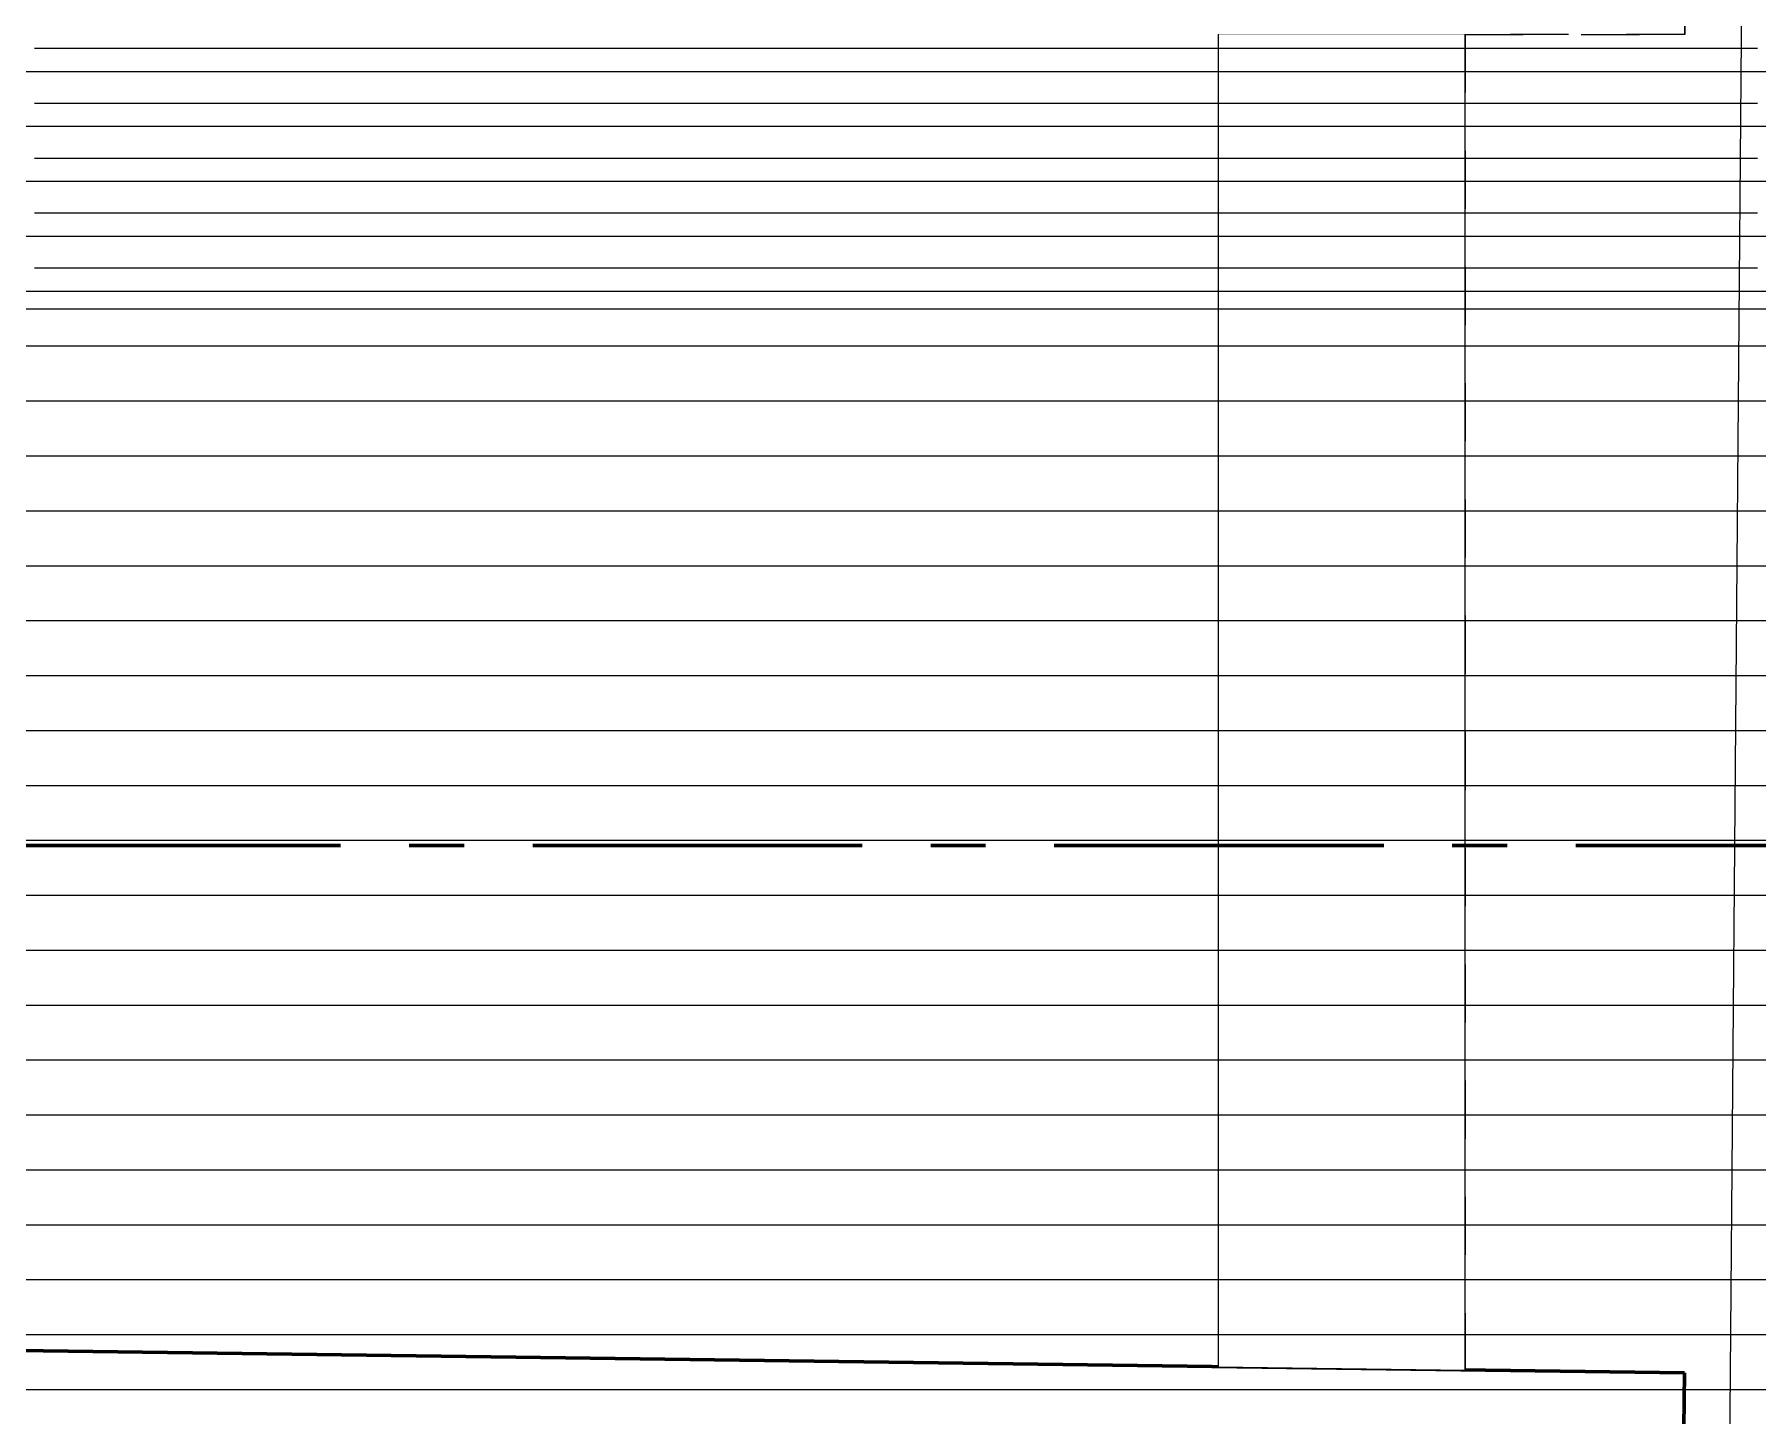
# Model space of a CAD drawing. Header units: metres. Extents: x 48 to 635, y -15 to 39.
# Drawn here: x 71.373 to 74.511, y 15.008 to 17.522 of the extents above; entities that cross this region are included whole.
import ezdxf

# ---------------------------------------------------------------- set-up
doc = ezdxf.new("R2010")
doc.units = ezdxf.units.M
doc.header["$MEASUREMENT"] = 0
for name, pattern in [('Dashed', [0.211667, 0.105833, -0.105833]), ('Linea punta', [0.85, 0.6, -0.125, 0, -0.125]), ('Wipeout_Contour', [1, 0, -1])]:
    doc.linetypes.add(name, pattern=pattern)
for name, color, linetype in [('2D Drafting - General', 7, 'Continuous'), ('Interior - Furniture', 7, 'Continuous'), ('Marker - Section', 7, 'Continuous'), ('Shell - Roof', 7, 'Continuous'), ('Structural - Bearing', 7, 'Continuous')]:
    doc.layers.add(name, color=color, linetype=linetype)

# ---------------------------------------------------------------- blocks, each defined once
blk = doc.blocks.new('*X20')
at = {"layer": 'Shell - Roof', "color": 23, "linetype": 'Continuous', "lineweight": 13, "true_color": 0xbf8080}
for p, q in [((71.1552, 17.4551), (71.4014, 17.4551)), ((71.1552, 17.4551), (71.4014, 17.4551)), ((71.4014, 17.4551), (71.6476, 17.4551)), ((71.4014, 17.4551), (71.6476, 17.4551)), ((71.6476, 17.4551), (71.8938, 17.4551)), ((71.6476, 17.4551), (71.8938, 17.4551)), ((71.8938, 17.4551), (72.14, 17.4551)), ((71.8938, 17.4551), (72.14, 17.4551)), ((72.14, 17.4551), (72.3862, 17.4551)), ((72.14, 17.4551), (72.3862, 17.4551)), ((72.3862, 17.4551), (72.6324, 17.4551)), ((72.3862, 17.4551), (72.6324, 17.4551)), ((72.6324, 17.4551), (72.8786, 17.4551)), ((72.6324, 17.4551), (72.8786, 17.4551)), ((72.8786, 17.4551), (73.1248, 17.4551)), ((72.8786, 17.4551), (73.1248, 17.4551)), ((73.1248, 17.4551), (73.371, 17.4551)), ((73.1248, 17.4551), (73.371, 17.4551)), ((73.371, 17.4551), (73.6172, 17.4551)), ((73.371, 17.4551), (73.6172, 17.4551)), ((73.6172, 17.4551), (73.8634, 17.4551)), ((73.6172, 17.4551), (73.8634, 17.4551)), ((73.8634, 17.4551), (74.1096, 17.4551)), ((73.8634, 17.4551), (74.1096, 17.4551)), ((74.1096, 17.4551), (74.3558, 17.4551)), ((74.1096, 17.4551), (74.3558, 17.4551)), ((74.3558, 17.4551), (74.602, 17.4551)), ((74.3558, 17.4551), (74.602, 17.4551)), ((71.1552, 17.3551), (71.4014, 17.3551)), ((71.1552, 17.3551), (71.4014, 17.3551)), ((71.4014, 17.3551), (71.6476, 17.3551)), ((71.4014, 17.3551), (71.6476, 17.3551)), ((71.6476, 17.3551), (71.8938, 17.3551)), ((71.6476, 17.3551), (71.8938, 17.3551)), ((71.8938, 17.3551), (72.14, 17.3551)), ((71.8938, 17.3551), (72.14, 17.3551)), ((72.14, 17.3551), (72.3862, 17.3551)), ((72.14, 17.3551), (72.3862, 17.3551)), ((72.3862, 17.3551), (72.6324, 17.3551)), ((72.3862, 17.3551), (72.6324, 17.3551)), ((72.6324, 17.3551), (72.8786, 17.3551)), ((72.6324, 17.3551), (72.8786, 17.3551)), ((72.8786, 17.3551), (73.1248, 17.3551)), ((72.8786, 17.3551), (73.1248, 17.3551)), ((73.1248, 17.3551), (73.371, 17.3551)), ((73.1248, 17.3551), (73.371, 17.3551)), ((73.371, 17.3551), (73.6172, 17.3551)), ((73.371, 17.3551), (73.6172, 17.3551)), ((73.6172, 17.3551), (73.8634, 17.3551)), ((73.6172, 17.3551), (73.8634, 17.3551)), ((73.8634, 17.3551), (74.1096, 17.3551)), ((73.8634, 17.3551), (74.1096, 17.3551)), ((74.1096, 17.3551), (74.3558, 17.3551)), ((74.1096, 17.3551), (74.3558, 17.3551)), ((74.3558, 17.3551), (74.602, 17.3551)), ((74.3558, 17.3551), (74.602, 17.3551)), ((71.1552, 17.2551), (71.4014, 17.2551)), ((71.1552, 17.2551), (71.4014, 17.2551)), ((71.4014, 17.2551), (71.6476, 17.2551)), ((71.4014, 17.2551), (71.6476, 17.2551)), ((71.6476, 17.2551), (71.8938, 17.2551)), ((71.6476, 17.2551), (71.8938, 17.2551)), ((71.8938, 17.2551), (72.14, 17.2551)), ((71.8938, 17.2551), (72.14, 17.2551)), ((72.14, 17.2551), (72.3862, 17.2551)), ((72.14, 17.2551), (72.3862, 17.2551)), ((72.3862, 17.2551), (72.6324, 17.2551)), ((72.3862, 17.2551), (72.6324, 17.2551)), ((72.6324, 17.2551), (72.8786, 17.2551)), ((72.6324, 17.2551), (72.8786, 17.2551)), ((72.8786, 17.2551), (73.1248, 17.2551)), ((72.8786, 17.2551), (73.1248, 17.2551)), ((73.1248, 17.2551), (73.371, 17.2551)), ((73.1248, 17.2551), (73.371, 17.2551)), ((73.371, 17.2551), (73.6172, 17.2551)), ((73.371, 17.2551), (73.6172, 17.2551)), ((73.6172, 17.2551), (73.8634, 17.2551)), ((73.6172, 17.2551), (73.8634, 17.2551)), ((73.8634, 17.2551), (74.1096, 17.2551)), ((73.8634, 17.2551), (74.1096, 17.2551)), ((74.1096, 17.2551), (74.3558, 17.2551)), ((74.1096, 17.2551), (74.3558, 17.2551)), ((74.3558, 17.2551), (74.602, 17.2551)), ((74.3558, 17.2551), (74.602, 17.2551)), ((71.1552, 17.1551), (71.4014, 17.1551)), ((71.1552, 17.1551), (71.4014, 17.1551)), ((71.4014, 17.1551), (71.6476, 17.1551)), ((71.4014, 17.1551), (71.6476, 17.1551)), ((71.6476, 17.1551), (71.8938, 17.1551)), ((71.6476, 17.1551), (71.8938, 17.1551)), ((71.8938, 17.1551), (72.14, 17.1551)), ((71.8938, 17.1551), (72.14, 17.1551)), ((72.14, 17.1551), (72.3862, 17.1551)), ((72.14, 17.1551), (72.3862, 17.1551)), ((72.3862, 17.1551), (72.6324, 17.1551)), ((72.3862, 17.1551), (72.6324, 17.1551)), ((72.6324, 17.1551), (72.8786, 17.1551)), ((72.6324, 17.1551), (72.8786, 17.1551)), ((72.8786, 17.1551), (73.1248, 17.1551)), ((72.8786, 17.1551), (73.1248, 17.1551)), ((73.1248, 17.1551), (73.371, 17.1551)), ((73.1248, 17.1551), (73.371, 17.1551)), ((73.371, 17.1551), (73.6172, 17.1551)), ((73.371, 17.1551), (73.6172, 17.1551)), ((73.6172, 17.1551), (73.8634, 17.1551)), ((73.6172, 17.1551), (73.8634, 17.1551)), ((73.8634, 17.1551), (74.1096, 17.1551)), ((73.8634, 17.1551), (74.1096, 17.1551)), ((74.1096, 17.1551), (74.3558, 17.1551)), ((74.1096, 17.1551), (74.3558, 17.1551)), ((74.3558, 17.1551), (74.602, 17.1551)), ((74.3558, 17.1551), (74.602, 17.1551)), ((71.1552, 17.0551), (71.4014, 17.0551)), ((71.1552, 17.0551), (71.4014, 17.0551)), ((71.4014, 17.0551), (71.6476, 17.0551)), ((71.4014, 17.0551), (71.6476, 17.0551)), ((71.6476, 17.0551), (71.8938, 17.0551)), ((71.6476, 17.0551), (71.8938, 17.0551)), ((71.8938, 17.0551), (72.14, 17.0551)), ((71.8938, 17.0551), (72.14, 17.0551)), ((72.14, 17.0551), (72.3862, 17.0551)), ((72.14, 17.0551), (72.3862, 17.0551)), ((72.3862, 17.0551), (72.6324, 17.0551)), ((72.3862, 17.0551), (72.6324, 17.0551)), ((72.6324, 17.0551), (72.8786, 17.0551)), ((72.6324, 17.0551), (72.8786, 17.0551)), ((72.8786, 17.0551), (73.1248, 17.0551)), ((72.8786, 17.0551), (73.1248, 17.0551)), ((73.1248, 17.0551), (73.371, 17.0551)), ((73.1248, 17.0551), (73.371, 17.0551)), ((73.371, 17.0551), (73.6172, 17.0551)), ((73.371, 17.0551), (73.6172, 17.0551)), ((73.6172, 17.0551), (73.8634, 17.0551)), ((73.6172, 17.0551), (73.8634, 17.0551)), ((73.8634, 17.0551), (74.1096, 17.0551)), ((73.8634, 17.0551), (74.1096, 17.0551)), ((74.1096, 17.0551), (74.3558, 17.0551)), ((74.1096, 17.0551), (74.3558, 17.0551)), ((74.3558, 17.0551), (74.602, 17.0551)), ((74.3558, 17.0551), (74.602, 17.0551)), ((71.1552, 16.9551), (71.4014, 16.9551)), ((71.1552, 16.9551), (71.4014, 16.9551)), ((71.4014, 16.9551), (71.6476, 16.9551)), ((71.4014, 16.9551), (71.6476, 16.9551)), ((71.6476, 16.9551), (71.8938, 16.9551)), ((71.6476, 16.9551), (71.8938, 16.9551)), ((71.8938, 16.9551), (72.14, 16.9551)), ((71.8938, 16.9551), (72.14, 16.9551)), ((72.14, 16.9551), (72.3862, 16.9551)), ((72.14, 16.9551), (72.3862, 16.9551)), ((72.3862, 16.9551), (72.6324, 16.9551)), ((72.3862, 16.9551), (72.6324, 16.9551)), ((72.6324, 16.9551), (72.8786, 16.9551)), ((72.6324, 16.9551), (72.8786, 16.9551)), ((72.8786, 16.9551), (73.1248, 16.9551)), ((72.8786, 16.9551), (73.1248, 16.9551)), ((73.1248, 16.9551), (73.371, 16.9551)), ((73.1248, 16.9551), (73.371, 16.9551)), ((73.371, 16.9551), (73.6172, 16.9551)), ((73.371, 16.9551), (73.6172, 16.9551)), ((73.6172, 16.9551), (73.8634, 16.9551)), ((73.6172, 16.9551), (73.8634, 16.9551)), ((73.8634, 16.9551), (74.1096, 16.9551)), ((73.8634, 16.9551), (74.1096, 16.9551)), ((74.1096, 16.9551), (74.3558, 16.9551)), ((74.1096, 16.9551), (74.3558, 16.9551)), ((74.3558, 16.9551), (74.602, 16.9551)), ((74.3558, 16.9551), (74.602, 16.9551)), ((71.1552, 16.8551), (71.4014, 16.8551)), ((71.1552, 16.8551), (71.4014, 16.8551)), ((71.4014, 16.8551), (71.6476, 16.8551)), ((71.4014, 16.8551), (71.6476, 16.8551)), ((71.6476, 16.8551), (71.8938, 16.8551)), ((71.6476, 16.8551), (71.8938, 16.8551)), ((71.8938, 16.8551), (72.14, 16.8551)), ((71.8938, 16.8551), (72.14, 16.8551)), ((72.14, 16.8551), (72.3862, 16.8551)), ((72.14, 16.8551), (72.3862, 16.8551)), ((72.3862, 16.8551), (72.6324, 16.8551)), ((72.3862, 16.8551), (72.6324, 16.8551)), ((72.6324, 16.8551), (72.8786, 16.8551)), ((72.6324, 16.8551), (72.8786, 16.8551)), ((72.8786, 16.8551), (73.1248, 16.8551)), ((72.8786, 16.8551), (73.1248, 16.8551)), ((73.1248, 16.8551), (73.371, 16.8551)), ((73.1248, 16.8551), (73.371, 16.8551)), ((73.371, 16.8551), (73.6172, 16.8551)), ((73.371, 16.8551), (73.6172, 16.8551)), ((73.6172, 16.8551), (73.8634, 16.8551)), ((73.6172, 16.8551), (73.8634, 16.8551)), ((73.8634, 16.8551), (74.1096, 16.8551)), ((73.8634, 16.8551), (74.1096, 16.8551)), ((74.1096, 16.8551), (74.3558, 16.8551)), ((74.1096, 16.8551), (74.3558, 16.8551)), ((74.3558, 16.8551), (74.602, 16.8551)), ((74.3558, 16.8551), (74.602, 16.8551)), ((71.1552, 16.7551), (71.4014, 16.7551)), ((71.1552, 16.7551), (71.4014, 16.7551)), ((71.4014, 16.7551), (71.6476, 16.7551)), ((71.4014, 16.7551), (71.6476, 16.7551)), ((71.6476, 16.7551), (71.8938, 16.7551)), ((71.6476, 16.7551), (71.8938, 16.7551)), ((71.8938, 16.7551), (72.14, 16.7551)), ((71.8938, 16.7551), (72.14, 16.7551)), ((72.14, 16.7551), (72.3862, 16.7551)), ((72.14, 16.7551), (72.3862, 16.7551)), ((72.3862, 16.7551), (72.6324, 16.7551)), ((72.3862, 16.7551), (72.6324, 16.7551)), ((72.6324, 16.7551), (72.8786, 16.7551)), ((72.6324, 16.7551), (72.8786, 16.7551)), ((72.8786, 16.7551), (73.1248, 16.7551)), ((72.8786, 16.7551), (73.1248, 16.7551)), ((73.1248, 16.7551), (73.371, 16.7551)), ((73.1248, 16.7551), (73.371, 16.7551)), ((73.371, 16.7551), (73.6172, 16.7551)), ((73.371, 16.7551), (73.6172, 16.7551)), ((73.6172, 16.7551), (73.8634, 16.7551)), ((73.6172, 16.7551), (73.8634, 16.7551)), ((73.8634, 16.7551), (74.1096, 16.7551)), ((73.8634, 16.7551), (74.1096, 16.7551)), ((74.1096, 16.7551), (74.3558, 16.7551)), ((74.1096, 16.7551), (74.3558, 16.7551)), ((74.3558, 16.7551), (74.602, 16.7551)), ((74.3558, 16.7551), (74.602, 16.7551)), ((71.1552, 16.6551), (71.4014, 16.6551)), ((71.1552, 16.6551), (71.4014, 16.6551)), ((71.4014, 16.6551), (71.6476, 16.6551)), ((71.4014, 16.6551), (71.6476, 16.6551)), ((71.6476, 16.6551), (71.8938, 16.6551)), ((71.6476, 16.6551), (71.8938, 16.6551)), ((71.8938, 16.6551), (72.14, 16.6551)), ((71.8938, 16.6551), (72.14, 16.6551)), ((72.14, 16.6551), (72.3862, 16.6551)), ((72.14, 16.6551), (72.3862, 16.6551)), ((72.3862, 16.6551), (72.6324, 16.6551)), ((72.3862, 16.6551), (72.6324, 16.6551)), ((72.6324, 16.6551), (72.8786, 16.6551)), ((72.6324, 16.6551), (72.8786, 16.6551)), ((72.8786, 16.6551), (73.1248, 16.6551)), ((72.8786, 16.6551), (73.1248, 16.6551)), ((73.1248, 16.6551), (73.371, 16.6551)), ((73.1248, 16.6551), (73.371, 16.6551)), ((73.371, 16.6551), (73.6172, 16.6551)), ((73.371, 16.6551), (73.6172, 16.6551)), ((73.6172, 16.6551), (73.8634, 16.6551)), ((73.6172, 16.6551), (73.8634, 16.6551)), ((73.8634, 16.6551), (74.1096, 16.6551)), ((73.8634, 16.6551), (74.1096, 16.6551)), ((74.1096, 16.6551), (74.3558, 16.6551)), ((74.1096, 16.6551), (74.3558, 16.6551)), ((74.3558, 16.6551), (74.602, 16.6551)), ((74.3558, 16.6551), (74.602, 16.6551)), ((71.1552, 16.5551), (71.4014, 16.5551)), ((71.1552, 16.5551), (71.4014, 16.5551)), ((71.4014, 16.5551), (71.6476, 16.5551)), ((71.4014, 16.5551), (71.6476, 16.5551)), ((71.6476, 16.5551), (71.8938, 16.5551)), ((71.6476, 16.5551), (71.8938, 16.5551)), ((71.8938, 16.5551), (72.14, 16.5551)), ((71.8938, 16.5551), (72.14, 16.5551)), ((72.14, 16.5551), (72.3862, 16.5551)), ((72.14, 16.5551), (72.3862, 16.5551)), ((72.3862, 16.5551), (72.6324, 16.5551)), ((72.3862, 16.5551), (72.6324, 16.5551)), ((72.6324, 16.5551), (72.8786, 16.5551)), ((72.6324, 16.5551), (72.8786, 16.5551)), ((72.8786, 16.5551), (73.1248, 16.5551)), ((72.8786, 16.5551), (73.1248, 16.5551)), ((73.1248, 16.5551), (73.371, 16.5551)), ((73.1248, 16.5551), (73.371, 16.5551)), ((73.371, 16.5551), (73.6172, 16.5551)), ((73.371, 16.5551), (73.6172, 16.5551)), ((73.6172, 16.5551), (73.8634, 16.5551)), ((73.6172, 16.5551), (73.8634, 16.5551)), ((73.8634, 16.5551), (74.1096, 16.5551)), ((73.8634, 16.5551), (74.1096, 16.5551)), ((74.1096, 16.5551), (74.3558, 16.5551)), ((74.1096, 16.5551), (74.3558, 16.5551)), ((74.3558, 16.5551), (74.602, 16.5551)), ((74.3558, 16.5551), (74.602, 16.5551)), ((71.1552, 16.4551), (71.4014, 16.4551)), ((71.1552, 16.4551), (71.4014, 16.4551)), ((71.4014, 16.4551), (71.6476, 16.4551)), ((71.4014, 16.4551), (71.6476, 16.4551)), ((71.6476, 16.4551), (71.8938, 16.4551)), ((71.6476, 16.4551), (71.8938, 16.4551)), ((71.8938, 16.4551), (72.14, 16.4551)), ((71.8938, 16.4551), (72.14, 16.4551)), ((72.14, 16.4551), (72.3862, 16.4551)), ((72.14, 16.4551), (72.3862, 16.4551)), ((72.3862, 16.4551), (72.6324, 16.4551)), ((72.3862, 16.4551), (72.6324, 16.4551)), ((72.6324, 16.4551), (72.8786, 16.4551)), ((72.6324, 16.4551), (72.8786, 16.4551)), ((72.8786, 16.4551), (73.1248, 16.4551)), ((72.8786, 16.4551), (73.1248, 16.4551)), ((73.1248, 16.4551), (73.371, 16.4551)), ((73.1248, 16.4551), (73.371, 16.4551)), ((73.371, 16.4551), (73.6172, 16.4551)), ((73.371, 16.4551), (73.6172, 16.4551)), ((73.6172, 16.4551), (73.8634, 16.4551)), ((73.6172, 16.4551), (73.8634, 16.4551)), ((73.8634, 16.4551), (74.1096, 16.4551)), ((73.8634, 16.4551), (74.1096, 16.4551)), ((74.1096, 16.4551), (74.3558, 16.4551)), ((74.1096, 16.4551), (74.3558, 16.4551)), ((74.3558, 16.4551), (74.602, 16.4551)), ((74.3558, 16.4551), (74.602, 16.4551)), ((71.1552, 16.3551), (71.4014, 16.3551)), ((71.1552, 16.3551), (71.4014, 16.3551)), ((71.4014, 16.3551), (71.6476, 16.3551)), ((71.4014, 16.3551), (71.6476, 16.3551)), ((71.6476, 16.3551), (71.8938, 16.3551)), ((71.6476, 16.3551), (71.8938, 16.3551)), ((71.8938, 16.3551), (72.14, 16.3551)), ((71.8938, 16.3551), (72.14, 16.3551)), ((72.14, 16.3551), (72.3862, 16.3551)), ((72.14, 16.3551), (72.3862, 16.3551)), ((72.3862, 16.3551), (72.6324, 16.3551)), ((72.3862, 16.3551), (72.6324, 16.3551)), ((72.6324, 16.3551), (72.8786, 16.3551)), ((72.6324, 16.3551), (72.8786, 16.3551)), ((72.8786, 16.3551), (73.1248, 16.3551)), ((72.8786, 16.3551), (73.1248, 16.3551)), ((73.1248, 16.3551), (73.371, 16.3551)), ((73.1248, 16.3551), (73.371, 16.3551)), ((73.371, 16.3551), (73.6172, 16.3551)), ((73.371, 16.3551), (73.6172, 16.3551)), ((73.6172, 16.3551), (73.8634, 16.3551)), ((73.6172, 16.3551), (73.8634, 16.3551)), ((73.8634, 16.3551), (74.1096, 16.3551)), ((73.8634, 16.3551), (74.1096, 16.3551)), ((74.1096, 16.3551), (74.3558, 16.3551)), ((74.1096, 16.3551), (74.3558, 16.3551)), ((74.3558, 16.3551), (74.602, 16.3551)), ((74.3558, 16.3551), (74.602, 16.3551)), ((71.1552, 16.2551), (71.4014, 16.2551)), ((71.1552, 16.2551), (71.4014, 16.2551)), ((71.4014, 16.2551), (71.6476, 16.2551)), ((71.4014, 16.2551), (71.6476, 16.2551)), ((71.6476, 16.2551), (71.8938, 16.2551)), ((71.6476, 16.2551), (71.8938, 16.2551)), ((71.8938, 16.2551), (72.14, 16.2551)), ((71.8938, 16.2551), (72.14, 16.2551)), ((72.14, 16.2551), (72.3862, 16.2551)), ((72.14, 16.2551), (72.3862, 16.2551)), ((72.3862, 16.2551), (72.6324, 16.2551)), ((72.3862, 16.2551), (72.6324, 16.2551)), ((72.6324, 16.2551), (72.8786, 16.2551)), ((72.6324, 16.2551), (72.8786, 16.2551)), ((72.8786, 16.2551), (73.1248, 16.2551)), ((72.8786, 16.2551), (73.1248, 16.2551)), ((73.1248, 16.2551), (73.371, 16.2551)), ((73.1248, 16.2551), (73.371, 16.2551)), ((73.371, 16.2551), (73.6172, 16.2551)), ((73.371, 16.2551), (73.6172, 16.2551)), ((73.6172, 16.2551), (73.8634, 16.2551)), ((73.6172, 16.2551), (73.8634, 16.2551)), ((73.8634, 16.2551), (74.1096, 16.2551)), ((73.8634, 16.2551), (74.1096, 16.2551)), ((74.1096, 16.2551), (74.3558, 16.2551)), ((74.1096, 16.2551), (74.3558, 16.2551)), ((74.3558, 16.2551), (74.602, 16.2551)), ((74.3558, 16.2551), (74.602, 16.2551)), ((71.1552, 16.1551), (71.4014, 16.1551)), ((71.1552, 16.1551), (71.4014, 16.1551)), ((71.4014, 16.1551), (71.6476, 16.1551)), ((71.4014, 16.1551), (71.6476, 16.1551)), ((71.6476, 16.1551), (71.8938, 16.1551)), ((71.6476, 16.1551), (71.8938, 16.1551)), ((71.8938, 16.1551), (72.14, 16.1551)), ((71.8938, 16.1551), (72.14, 16.1551)), ((72.14, 16.1551), (72.3862, 16.1551)), ((72.14, 16.1551), (72.3862, 16.1551)), ((72.3862, 16.1551), (72.6324, 16.1551)), ((72.3862, 16.1551), (72.6324, 16.1551)), ((72.6324, 16.1551), (72.8786, 16.1551)), ((72.6324, 16.1551), (72.8786, 16.1551)), ((72.8786, 16.1551), (73.1248, 16.1551)), ((72.8786, 16.1551), (73.1248, 16.1551)), ((73.1248, 16.1551), (73.371, 16.1551)), ((73.1248, 16.1551), (73.371, 16.1551)), ((73.371, 16.1551), (73.6172, 16.1551)), ((73.371, 16.1551), (73.6172, 16.1551)), ((73.6172, 16.1551), (73.8634, 16.1551)), ((73.6172, 16.1551), (73.8634, 16.1551)), ((73.8634, 16.1551), (74.1096, 16.1551)), ((73.8634, 16.1551), (74.1096, 16.1551)), ((74.1096, 16.1551), (74.3558, 16.1551)), ((74.1096, 16.1551), (74.3558, 16.1551)), ((74.3558, 16.1551), (74.602, 16.1551)), ((74.3558, 16.1551), (74.602, 16.1551)), ((71.1552, 16.0551), (71.4014, 16.0551)), ((71.1552, 16.0551), (71.4014, 16.0551)), ((71.4014, 16.0551), (71.6476, 16.0551)), ((71.4014, 16.0551), (71.6476, 16.0551)), ((71.6476, 16.0551), (71.8938, 16.0551)), ((71.6476, 16.0551), (71.8938, 16.0551)), ((71.8938, 16.0551), (72.14, 16.0551)), ((71.8938, 16.0551), (72.14, 16.0551)), ((72.14, 16.0551), (72.3862, 16.0551)), ((72.14, 16.0551), (72.3862, 16.0551)), ((72.3862, 16.0551), (72.6324, 16.0551)), ((72.3862, 16.0551), (72.6324, 16.0551)), ((72.6324, 16.0551), (72.8786, 16.0551)), ((72.6324, 16.0551), (72.8786, 16.0551)), ((72.8786, 16.0551), (73.1248, 16.0551)), ((72.8786, 16.0551), (73.1248, 16.0551)), ((73.1248, 16.0551), (73.371, 16.0551)), ((73.1248, 16.0551), (73.371, 16.0551)), ((73.371, 16.0551), (73.6172, 16.0551)), ((73.371, 16.0551), (73.6172, 16.0551)), ((73.6172, 16.0551), (73.8634, 16.0551)), ((73.6172, 16.0551), (73.8634, 16.0551)), ((73.8634, 16.0551), (74.1096, 16.0551)), ((73.8634, 16.0551), (74.1096, 16.0551)), ((74.1096, 16.0551), (74.3558, 16.0551)), ((74.1096, 16.0551), (74.3558, 16.0551)), ((74.3558, 16.0551), (74.602, 16.0551)), ((74.3558, 16.0551), (74.602, 16.0551)), ((71.1552, 15.9551), (71.4014, 15.9551)), ((71.1552, 15.9551), (71.4014, 15.9551)), ((71.4014, 15.9551), (71.6476, 15.9551)), ((71.4014, 15.9551), (71.6476, 15.9551)), ((71.6476, 15.9551), (71.8938, 15.9551)), ((71.6476, 15.9551), (71.8938, 15.9551)), ((71.8938, 15.9551), (72.14, 15.9551)), ((71.8938, 15.9551), (72.14, 15.9551)), ((72.14, 15.9551), (72.3862, 15.9551)), ((72.14, 15.9551), (72.3862, 15.9551)), ((72.3862, 15.9551), (72.6324, 15.9551)), ((72.3862, 15.9551), (72.6324, 15.9551)), ((72.6324, 15.9551), (72.8786, 15.9551)), ((72.6324, 15.9551), (72.8786, 15.9551)), ((72.8786, 15.9551), (73.1248, 15.9551)), ((72.8786, 15.9551), (73.1248, 15.9551)), ((73.1248, 15.9551), (73.371, 15.9551)), ((73.1248, 15.9551), (73.371, 15.9551)), ((73.371, 15.9551), (73.6172, 15.9551)), ((73.371, 15.9551), (73.6172, 15.9551)), ((73.6172, 15.9551), (73.8634, 15.9551)), ((73.6172, 15.9551), (73.8634, 15.9551)), ((73.8634, 15.9551), (74.1096, 15.9551)), ((73.8634, 15.9551), (74.1096, 15.9551)), ((74.1096, 15.9551), (74.3558, 15.9551)), ((74.1096, 15.9551), (74.3558, 15.9551)), ((74.3558, 15.9551), (74.602, 15.9551)), ((74.3558, 15.9551), (74.602, 15.9551)), ((71.1552, 15.8551), (71.4014, 15.8551)), ((71.1552, 15.8551), (71.4014, 15.8551)), ((71.4014, 15.8551), (71.6476, 15.8551)), ((71.4014, 15.8551), (71.6476, 15.8551)), ((71.6476, 15.8551), (71.8938, 15.8551)), ((71.6476, 15.8551), (71.8938, 15.8551)), ((71.8938, 15.8551), (72.14, 15.8551)), ((71.8938, 15.8551), (72.14, 15.8551)), ((72.14, 15.8551), (72.3862, 15.8551)), ((72.14, 15.8551), (72.3862, 15.8551)), ((72.3862, 15.8551), (72.6324, 15.8551)), ((72.3862, 15.8551), (72.6324, 15.8551)), ((72.6324, 15.8551), (72.8786, 15.8551)), ((72.6324, 15.8551), (72.8786, 15.8551)), ((72.8786, 15.8551), (73.1248, 15.8551)), ((72.8786, 15.8551), (73.1248, 15.8551)), ((73.1248, 15.8551), (73.371, 15.8551)), ((73.1248, 15.8551), (73.371, 15.8551)), ((73.371, 15.8551), (73.6172, 15.8551)), ((73.371, 15.8551), (73.6172, 15.8551)), ((73.6172, 15.8551), (73.8634, 15.8551)), ((73.6172, 15.8551), (73.8634, 15.8551)), ((73.8634, 15.8551), (74.1096, 15.8551)), ((73.8634, 15.8551), (74.1096, 15.8551)), ((74.1096, 15.8551), (74.3558, 15.8551)), ((74.1096, 15.8551), (74.3558, 15.8551)), ((74.3558, 15.8551), (74.602, 15.8551)), ((74.3558, 15.8551), (74.602, 15.8551)), ((71.1552, 15.7551), (71.4014, 15.7551)), ((71.1552, 15.7551), (71.4014, 15.7551)), ((71.4014, 15.7551), (71.6476, 15.7551)), ((71.4014, 15.7551), (71.6476, 15.7551)), ((71.6476, 15.7551), (71.8938, 15.7551)), ((71.6476, 15.7551), (71.8938, 15.7551)), ((71.8938, 15.7551), (72.14, 15.7551)), ((71.8938, 15.7551), (72.14, 15.7551)), ((72.14, 15.7551), (72.3862, 15.7551)), ((72.14, 15.7551), (72.3862, 15.7551)), ((72.3862, 15.7551), (72.6324, 15.7551)), ((72.3862, 15.7551), (72.6324, 15.7551)), ((72.6324, 15.7551), (72.8786, 15.7551)), ((72.6324, 15.7551), (72.8786, 15.7551)), ((72.8786, 15.7551), (73.1248, 15.7551)), ((72.8786, 15.7551), (73.1248, 15.7551)), ((73.1248, 15.7551), (73.371, 15.7551)), ((73.1248, 15.7551), (73.371, 15.7551)), ((73.371, 15.7551), (73.6172, 15.7551)), ((73.371, 15.7551), (73.6172, 15.7551)), ((73.6172, 15.7551), (73.8634, 15.7551)), ((73.6172, 15.7551), (73.8634, 15.7551)), ((73.8634, 15.7551), (74.1096, 15.7551)), ((73.8634, 15.7551), (74.1096, 15.7551)), ((74.1096, 15.7551), (74.3558, 15.7551)), ((74.1096, 15.7551), (74.3558, 15.7551)), ((74.3558, 15.7551), (74.602, 15.7551)), ((74.3558, 15.7551), (74.602, 15.7551)), ((71.1552, 15.6551), (71.4014, 15.6551)), ((71.1552, 15.6551), (71.4014, 15.6551)), ((71.4014, 15.6551), (71.6476, 15.6551)), ((71.4014, 15.6551), (71.6476, 15.6551)), ((71.6476, 15.6551), (71.8938, 15.6551)), ((71.6476, 15.6551), (71.8938, 15.6551)), ((71.8938, 15.6551), (72.14, 15.6551)), ((71.8938, 15.6551), (72.14, 15.6551)), ((72.14, 15.6551), (72.3862, 15.6551)), ((72.14, 15.6551), (72.3862, 15.6551)), ((72.3862, 15.6551), (72.6324, 15.6551)), ((72.3862, 15.6551), (72.6324, 15.6551)), ((72.6324, 15.6551), (72.8786, 15.6551)), ((72.6324, 15.6551), (72.8786, 15.6551)), ((72.8786, 15.6551), (73.1248, 15.6551)), ((72.8786, 15.6551), (73.1248, 15.6551)), ((73.1248, 15.6551), (73.371, 15.6551)), ((73.1248, 15.6551), (73.371, 15.6551)), ((73.371, 15.6551), (73.6172, 15.6551)), ((73.371, 15.6551), (73.6172, 15.6551)), ((73.6172, 15.6551), (73.8634, 15.6551)), ((73.6172, 15.6551), (73.8634, 15.6551)), ((73.8634, 15.6551), (74.1096, 15.6551)), ((73.8634, 15.6551), (74.1096, 15.6551)), ((74.1096, 15.6551), (74.3558, 15.6551)), ((74.1096, 15.6551), (74.3558, 15.6551)), ((74.3558, 15.6551), (74.602, 15.6551)), ((74.3558, 15.6551), (74.602, 15.6551)), ((71.1552, 15.5551), (71.4014, 15.5551)), ((71.1552, 15.5551), (71.4014, 15.5551)), ((71.4014, 15.5551), (71.6476, 15.5551)), ((71.4014, 15.5551), (71.6476, 15.5551)), ((71.6476, 15.5551), (71.8938, 15.5551)), ((71.6476, 15.5551), (71.8938, 15.5551)), ((71.8938, 15.5551), (72.14, 15.5551)), ((71.8938, 15.5551), (72.14, 15.5551)), ((72.14, 15.5551), (72.3862, 15.5551)), ((72.14, 15.5551), (72.3862, 15.5551)), ((72.3862, 15.5551), (72.6324, 15.5551)), ((72.3862, 15.5551), (72.6324, 15.5551)), ((72.6324, 15.5551), (72.8786, 15.5551)), ((72.6324, 15.5551), (72.8786, 15.5551)), ((72.8786, 15.5551), (73.1248, 15.5551)), ((72.8786, 15.5551), (73.1248, 15.5551)), ((73.1248, 15.5551), (73.371, 15.5551)), ((73.1248, 15.5551), (73.371, 15.5551)), ((73.371, 15.5551), (73.6172, 15.5551)), ((73.371, 15.5551), (73.6172, 15.5551)), ((73.6172, 15.5551), (73.8634, 15.5551)), ((73.6172, 15.5551), (73.8634, 15.5551)), ((73.8634, 15.5551), (74.1096, 15.5551)), ((73.8634, 15.5551), (74.1096, 15.5551)), ((74.1096, 15.5551), (74.3558, 15.5551)), ((74.1096, 15.5551), (74.3558, 15.5551)), ((74.3558, 15.5551), (74.602, 15.5551)), ((74.3558, 15.5551), (74.602, 15.5551)), ((71.1552, 15.4551), (71.4014, 15.4551)), ((71.1552, 15.4551), (71.4014, 15.4551)), ((71.4014, 15.4551), (71.6476, 15.4551)), ((71.4014, 15.4551), (71.6476, 15.4551)), ((71.6476, 15.4551), (71.8938, 15.4551)), ((71.6476, 15.4551), (71.8938, 15.4551)), ((71.8938, 15.4551), (72.14, 15.4551)), ((71.8938, 15.4551), (72.14, 15.4551)), ((72.14, 15.4551), (72.3862, 15.4551)), ((72.14, 15.4551), (72.3862, 15.4551)), ((72.3862, 15.4551), (72.6324, 15.4551)), ((72.3862, 15.4551), (72.6324, 15.4551)), ((72.6324, 15.4551), (72.8786, 15.4551)), ((72.6324, 15.4551), (72.8786, 15.4551)), ((72.8786, 15.4551), (73.1248, 15.4551)), ((72.8786, 15.4551), (73.1248, 15.4551)), ((73.1248, 15.4551), (73.371, 15.4551)), ((73.1248, 15.4551), (73.371, 15.4551)), ((73.371, 15.4551), (73.6172, 15.4551)), ((73.371, 15.4551), (73.6172, 15.4551)), ((73.6172, 15.4551), (73.8634, 15.4551)), ((73.6172, 15.4551), (73.8634, 15.4551)), ((73.8634, 15.4551), (74.1096, 15.4551)), ((73.8634, 15.4551), (74.1096, 15.4551)), ((74.1096, 15.4551), (74.3558, 15.4551)), ((74.1096, 15.4551), (74.3558, 15.4551)), ((74.3558, 15.4551), (74.602, 15.4551)), ((74.3558, 15.4551), (74.602, 15.4551)), ((71.1552, 15.3551), (71.4014, 15.3551)), ((71.1552, 15.3551), (71.4014, 15.3551)), ((71.4014, 15.3551), (71.6476, 15.3551)), ((71.4014, 15.3551), (71.6476, 15.3551)), ((71.6476, 15.3551), (71.8938, 15.3551)), ((71.6476, 15.3551), (71.8938, 15.3551)), ((71.8938, 15.3551), (72.14, 15.3551)), ((71.8938, 15.3551), (72.14, 15.3551)), ((72.14, 15.3551), (72.3862, 15.3551)), ((72.14, 15.3551), (72.3862, 15.3551)), ((72.3862, 15.3551), (72.6324, 15.3551)), ((72.3862, 15.3551), (72.6324, 15.3551)), ((72.6324, 15.3551), (72.8786, 15.3551)), ((72.6324, 15.3551), (72.8786, 15.3551)), ((72.8786, 15.3551), (73.1248, 15.3551)), ((72.8786, 15.3551), (73.1248, 15.3551)), ((73.1248, 15.3551), (73.371, 15.3551)), ((73.1248, 15.3551), (73.371, 15.3551)), ((73.371, 15.3551), (73.6172, 15.3551)), ((73.371, 15.3551), (73.6172, 15.3551)), ((73.6172, 15.3551), (73.8634, 15.3551)), ((73.6172, 15.3551), (73.8634, 15.3551)), ((73.8634, 15.3551), (74.1096, 15.3551)), ((73.8634, 15.3551), (74.1096, 15.3551)), ((74.1096, 15.3551), (74.3558, 15.3551)), ((74.1096, 15.3551), (74.3558, 15.3551)), ((74.3558, 15.3551), (74.602, 15.3551)), ((74.3558, 15.3551), (74.602, 15.3551)), ((71.1552, 15.2551), (71.4014, 15.2551)), ((71.1552, 15.2551), (71.4014, 15.2551)), ((71.4014, 15.2551), (71.6476, 15.2551)), ((71.4014, 15.2551), (71.6476, 15.2551)), ((71.6476, 15.2551), (71.8938, 15.2551)), ((71.6476, 15.2551), (71.8938, 15.2551)), ((71.8938, 15.2551), (72.14, 15.2551)), ((71.8938, 15.2551), (72.14, 15.2551)), ((72.14, 15.2551), (72.3862, 15.2551)), ((72.14, 15.2551), (72.3862, 15.2551)), ((72.3862, 15.2551), (72.6324, 15.2551)), ((72.3862, 15.2551), (72.6324, 15.2551)), ((72.6324, 15.2551), (72.8786, 15.2551)), ((72.6324, 15.2551), (72.8786, 15.2551)), ((72.8786, 15.2551), (73.1248, 15.2551)), ((72.8786, 15.2551), (73.1248, 15.2551)), ((73.1248, 15.2551), (73.371, 15.2551)), ((73.1248, 15.2551), (73.371, 15.2551)), ((73.371, 15.2551), (73.6172, 15.2551)), ((73.371, 15.2551), (73.6172, 15.2551)), ((73.6172, 15.2551), (73.8634, 15.2551)), ((73.6172, 15.2551), (73.8634, 15.2551)), ((73.8634, 15.2551), (74.1096, 15.2551)), ((73.8634, 15.2551), (74.1096, 15.2551)), ((74.1096, 15.2551), (74.3558, 15.2551)), ((74.1096, 15.2551), (74.3558, 15.2551)), ((74.3558, 15.2551), (74.602, 15.2551)), ((74.3558, 15.2551), (74.602, 15.2551)), ((71.1552, 15.1551), (71.4014, 15.1551)), ((71.1552, 15.1551), (71.4014, 15.1551)), ((71.4014, 15.1551), (71.6476, 15.1551)), ((71.4014, 15.1551), (71.6476, 15.1551)), ((71.6476, 15.1551), (71.8938, 15.1551)), ((71.6476, 15.1551), (71.8938, 15.1551)), ((71.8938, 15.1551), (72.14, 15.1551)), ((71.8938, 15.1551), (72.14, 15.1551)), ((72.14, 15.1551), (72.3862, 15.1551)), ((72.14, 15.1551), (72.3862, 15.1551)), ((72.3862, 15.1551), (72.6324, 15.1551)), ((72.3862, 15.1551), (72.6324, 15.1551)), ((72.6324, 15.1551), (72.8786, 15.1551)), ((72.6324, 15.1551), (72.8786, 15.1551)), ((72.8786, 15.1551), (73.1248, 15.1551)), ((72.8786, 15.1551), (73.1248, 15.1551)), ((73.1248, 15.1551), (73.371, 15.1551)), ((73.1248, 15.1551), (73.371, 15.1551)), ((73.371, 15.1551), (73.6172, 15.1551)), ((73.371, 15.1551), (73.6172, 15.1551)), ((73.6172, 15.1551), (73.8634, 15.1551)), ((73.6172, 15.1551), (73.8634, 15.1551)), ((73.8634, 15.1551), (74.1096, 15.1551)), ((73.8634, 15.1551), (74.1096, 15.1551)), ((74.1096, 15.1551), (74.3558, 15.1551)), ((74.1096, 15.1551), (74.3558, 15.1551)), ((74.3558, 15.1551), (74.602, 15.1551)), ((74.3558, 15.1551), (74.602, 15.1551)), ((71.1552, 15.0551), (71.4014, 15.0551)), ((71.1552, 15.0551), (71.4014, 15.0551)), ((71.4014, 15.0551), (71.6476, 15.0551)), ((71.4014, 15.0551), (71.6476, 15.0551)), ((71.6476, 15.0551), (71.8938, 15.0551)), ((71.6476, 15.0551), (71.8938, 15.0551)), ((71.8938, 15.0551), (72.14, 15.0551)), ((71.8938, 15.0551), (72.14, 15.0551)), ((72.14, 15.0551), (72.3862, 15.0551)), ((72.14, 15.0551), (72.3862, 15.0551)), ((72.3862, 15.0551), (72.6324, 15.0551)), ((72.3862, 15.0551), (72.6324, 15.0551)), ((72.6324, 15.0551), (72.8786, 15.0551)), ((72.6324, 15.0551), (72.8786, 15.0551)), ((72.8786, 15.0551), (73.1248, 15.0551)), ((72.8786, 15.0551), (73.1248, 15.0551)), ((73.1248, 15.0551), (73.371, 15.0551)), ((73.1248, 15.0551), (73.371, 15.0551)), ((73.371, 15.0551), (73.6172, 15.0551)), ((73.371, 15.0551), (73.6172, 15.0551)), ((73.6172, 15.0551), (73.8634, 15.0551)), ((73.6172, 15.0551), (73.8634, 15.0551)), ((73.8634, 15.0551), (74.1096, 15.0551)), ((73.8634, 15.0551), (74.1096, 15.0551)), ((74.1096, 15.0551), (74.3558, 15.0551)), ((74.1096, 15.0551), (74.3558, 15.0551)), ((74.3558, 15.0551), (74.602, 15.0551)), ((74.3558, 15.0551), (74.602, 15.0551))]:
    blk.add_line(p, q, dxfattribs=at)
blk = doc.blocks.new('*X22')
at = {"layer": 'Shell - Roof', "color": 23, "linetype": 'Continuous', "lineweight": 13, "true_color": 0xbf8080}
for p, q in [((71.3727, 17.4974), (71.6141, 17.4974)), ((71.3727, 17.4974), (71.6141, 17.4974)), ((71.6141, 17.4974), (71.8555, 17.4974)), ((71.6141, 17.4974), (71.8555, 17.4974)), ((71.8555, 17.4974), (72.0969, 17.4974)), ((71.8555, 17.4974), (72.0969, 17.4974)), ((72.0969, 17.4974), (72.3384, 17.4974)), ((72.0969, 17.4974), (72.3384, 17.4974)), ((72.3384, 17.4974), (72.5798, 17.4974)), ((72.3384, 17.4974), (72.5798, 17.4974)), ((72.5798, 17.4974), (72.8212, 17.4974)), ((72.5798, 17.4974), (72.8212, 17.4974)), ((72.8212, 17.4974), (73.0626, 17.4974)), ((72.8212, 17.4974), (73.0626, 17.4974)), ((73.0626, 17.4974), (73.304, 17.4974)), ((73.0626, 17.4974), (73.304, 17.4974)), ((73.304, 17.4974), (73.5455, 17.4974)), ((73.304, 17.4974), (73.5455, 17.4974)), ((73.5455, 17.4974), (73.7869, 17.4974)), ((73.5455, 17.4974), (73.7869, 17.4974)), ((73.7869, 17.4974), (74.0283, 17.4974)), ((73.7869, 17.4974), (74.0283, 17.4974)), ((74.0283, 17.4974), (74.2697, 17.4974)), ((74.0283, 17.4974), (74.2697, 17.4974)), ((74.2697, 17.4974), (74.5111, 17.4974)), ((74.2697, 17.4974), (74.5111, 17.4974)), ((71.3727, 17.3974), (71.6141, 17.3974)), ((71.3727, 17.3974), (71.6141, 17.3974)), ((71.6141, 17.3974), (71.8555, 17.3974)), ((71.6141, 17.3974), (71.8555, 17.3974)), ((71.8555, 17.3974), (72.0969, 17.3974)), ((71.8555, 17.3974), (72.0969, 17.3974)), ((72.0969, 17.3974), (72.3384, 17.3974)), ((72.0969, 17.3974), (72.3384, 17.3974)), ((72.3384, 17.3974), (72.5798, 17.3974)), ((72.3384, 17.3974), (72.5798, 17.3974)), ((72.5798, 17.3974), (72.8212, 17.3974)), ((72.5798, 17.3974), (72.8212, 17.3974)), ((72.8212, 17.3974), (73.0626, 17.3974)), ((72.8212, 17.3974), (73.0626, 17.3974)), ((73.0626, 17.3974), (73.304, 17.3974)), ((73.0626, 17.3974), (73.304, 17.3974)), ((73.304, 17.3974), (73.5455, 17.3974)), ((73.304, 17.3974), (73.5455, 17.3974)), ((73.5455, 17.3974), (73.7869, 17.3974)), ((73.5455, 17.3974), (73.7869, 17.3974)), ((73.7869, 17.3974), (74.0283, 17.3974)), ((73.7869, 17.3974), (74.0283, 17.3974)), ((74.0283, 17.3974), (74.2697, 17.3974)), ((74.0283, 17.3974), (74.2697, 17.3974)), ((74.2697, 17.3974), (74.5111, 17.3974)), ((74.2697, 17.3974), (74.5111, 17.3974)), ((71.3727, 17.2974), (71.6141, 17.2974)), ((71.3727, 17.2974), (71.6141, 17.2974)), ((71.6141, 17.2974), (71.8555, 17.2974)), ((71.6141, 17.2974), (71.8555, 17.2974)), ((71.8555, 17.2974), (72.0969, 17.2974)), ((71.8555, 17.2974), (72.0969, 17.2974)), ((72.0969, 17.2974), (72.3384, 17.2974)), ((72.0969, 17.2974), (72.3384, 17.2974)), ((72.3384, 17.2974), (72.5798, 17.2974)), ((72.3384, 17.2974), (72.5798, 17.2974)), ((72.5798, 17.2974), (72.8212, 17.2974)), ((72.5798, 17.2974), (72.8212, 17.2974)), ((72.8212, 17.2974), (73.0626, 17.2974)), ((72.8212, 17.2974), (73.0626, 17.2974)), ((73.0626, 17.2974), (73.304, 17.2974)), ((73.0626, 17.2974), (73.304, 17.2974)), ((73.304, 17.2974), (73.5455, 17.2974)), ((73.304, 17.2974), (73.5455, 17.2974)), ((73.5455, 17.2974), (73.7869, 17.2974)), ((73.5455, 17.2974), (73.7869, 17.2974)), ((73.7869, 17.2974), (74.0283, 17.2974)), ((73.7869, 17.2974), (74.0283, 17.2974)), ((74.0283, 17.2974), (74.2697, 17.2974)), ((74.0283, 17.2974), (74.2697, 17.2974)), ((74.2697, 17.2974), (74.5111, 17.2974)), ((74.2697, 17.2974), (74.5111, 17.2974)), ((71.3727, 17.1974), (71.6141, 17.1974)), ((71.3727, 17.1974), (71.6141, 17.1974)), ((71.6141, 17.1974), (71.8555, 17.1974)), ((71.6141, 17.1974), (71.8555, 17.1974)), ((71.8555, 17.1974), (72.0969, 17.1974)), ((71.8555, 17.1974), (72.0969, 17.1974)), ((72.0969, 17.1974), (72.3384, 17.1974)), ((72.0969, 17.1974), (72.3384, 17.1974)), ((72.3384, 17.1974), (72.5798, 17.1974)), ((72.3384, 17.1974), (72.5798, 17.1974)), ((72.5798, 17.1974), (72.8212, 17.1974)), ((72.5798, 17.1974), (72.8212, 17.1974)), ((72.8212, 17.1974), (73.0626, 17.1974)), ((72.8212, 17.1974), (73.0626, 17.1974)), ((73.0626, 17.1974), (73.304, 17.1974)), ((73.0626, 17.1974), (73.304, 17.1974)), ((73.304, 17.1974), (73.5455, 17.1974)), ((73.304, 17.1974), (73.5455, 17.1974)), ((73.5455, 17.1974), (73.7869, 17.1974)), ((73.5455, 17.1974), (73.7869, 17.1974)), ((73.7869, 17.1974), (74.0283, 17.1974)), ((73.7869, 17.1974), (74.0283, 17.1974)), ((74.0283, 17.1974), (74.2697, 17.1974)), ((74.0283, 17.1974), (74.2697, 17.1974)), ((74.2697, 17.1974), (74.5111, 17.1974)), ((74.2697, 17.1974), (74.5111, 17.1974)), ((71.3727, 17.0974), (71.6141, 17.0974)), ((71.3727, 17.0974), (71.6141, 17.0974)), ((71.6141, 17.0974), (71.8555, 17.0974)), ((71.6141, 17.0974), (71.8555, 17.0974)), ((71.8555, 17.0974), (72.0969, 17.0974)), ((71.8555, 17.0974), (72.0969, 17.0974)), ((72.0969, 17.0974), (72.3384, 17.0974)), ((72.0969, 17.0974), (72.3384, 17.0974)), ((72.3384, 17.0974), (72.5798, 17.0974)), ((72.3384, 17.0974), (72.5798, 17.0974)), ((72.5798, 17.0974), (72.8212, 17.0974)), ((72.5798, 17.0974), (72.8212, 17.0974)), ((72.8212, 17.0974), (73.0626, 17.0974)), ((72.8212, 17.0974), (73.0626, 17.0974)), ((73.0626, 17.0974), (73.304, 17.0974)), ((73.0626, 17.0974), (73.304, 17.0974)), ((73.304, 17.0974), (73.5455, 17.0974)), ((73.304, 17.0974), (73.5455, 17.0974)), ((73.5455, 17.0974), (73.7869, 17.0974)), ((73.5455, 17.0974), (73.7869, 17.0974)), ((73.7869, 17.0974), (74.0283, 17.0974)), ((73.7869, 17.0974), (74.0283, 17.0974)), ((74.0283, 17.0974), (74.2697, 17.0974)), ((74.0283, 17.0974), (74.2697, 17.0974)), ((74.2697, 17.0974), (74.5111, 17.0974)), ((74.2697, 17.0974), (74.5111, 17.0974))]:
    blk.add_line(p, q, dxfattribs=at)

msp = doc.modelspace()

# ---------------------------------------------------------------- linework, layer by layer
at = {"layer": 'Interior - Furniture', "color": 8, "linetype": 'Dashed', "lineweight": 13}
for p, q in [((74.3785, 17.9724), (74.3785, 17.5224)), ((74.3785, 17.5224), (73.9785, 17.5224))]:
    msp.add_line(p, q, dxfattribs=at)
at = {"layer": 'Structural - Bearing', "color": 251, "linetype": 'Continuous', "lineweight": 20, "true_color": 0x6a6a6a, "flags": 128}
msp.add_lwpolyline([(73.5285, 17.5224), (73.9785, 17.5224)], dxfattribs=at)

# ---------------------------------------------------------------- wipeouts: each hides what was drawn before it
at = {"color": 254, "linetype": 'Wipeout_Contour', "lineweight": 0, "ltscale": 285.437834}
msp.add_wipeout([(65.181, 14.7584), (74.3724, 14.6351), (74.3784, 15.085), (65.1822, 15.2085)], dxfattribs=at).dxf.layer = 'Structural - Bearing'

# ---------------------------------------------------------------- next in the draw order: linework, layer by layer
at = {"layer": 'Interior - Furniture', "color": 7, "linetype": 'Continuous', "lineweight": 13}
msp.add_line((74.6472, 37.3114), (74.387, 6.2301), dxfattribs=at)
at = {"layer": 'Interior - Furniture', "color": 8, "linetype": 'Dashed', "lineweight": 13}
for p, q in [((73.9785, 17.5224), (73.9785, 15.0904)), ((73.9785, 15.0904), (74.3784, 15.085)), ((74.3784, 15.085), (74.3724, 14.6351))]:
    msp.add_line(p, q, dxfattribs=at)
at = {"layer": 'Structural - Bearing', "color": 7, "linetype": 'Continuous', "lineweight": 60, "flags": 128}
for points in [[(74.3784, 15.085), (65.1822, 15.2085)], [(74.3784, 15.085), (74.3724, 14.6351)]]:
    msp.add_lwpolyline(points, dxfattribs=at)

# ---------------------------------------------------------------- next in the draw order: wipeouts: each hides what was drawn before it
at = {"color": 254, "linetype": 'Wipeout_Contour', "lineweight": 0, "ltscale": 302.176088}
msp.add_wipeout([(73.9785, 17.5224), (73.5285, 17.5224), (73.5285, 15.0965), (73.9785, 15.0904)], dxfattribs=at).dxf.layer = 'Structural - Bearing'

# ---------------------------------------------------------------- next in the draw order: linework, layer by layer
at = {"layer": '2D Drafting - General', "color": 7, "linetype": 'Dashed', "lineweight": 13}
msp.add_lwpolyline([(58.1671, 5.9211), (74.387, 6.2301), (74.3784, 6.68), (73.9785, 6.6724), (73.9785, 14.6404), (74.3724, 14.6351), (74.3784, 15.085), (73.9785, 15.0904), (73.9785, 17.5224), (74.3785, 17.5224), (74.3785, 17.9724), (73.9785, 17.9724), (73.9785, 21.9124), (74.3785, 21.9124), (74.3785, 22.3624), (64.7385, 22.3624)], dxfattribs=at)
at = {"layer": 'Marker - Section', "color": 7, "linetype": 'Linea punta', "lineweight": 60}
msp.add_line((57.0802, 16.0453), (75.199, 16.0453), dxfattribs=at)
at = {"layer": 'Shell - Roof', "color": 23, "linetype": 'Continuous', "lineweight": 13, "true_color": 0xbf8080, "flags": 128}
msp.add_lwpolyline([(75.2485, 17.0224), (69.5585, 17.0224)], dxfattribs=at)
at = {"layer": 'Structural - Bearing', "color": 251, "linetype": 'Continuous', "lineweight": 20, "true_color": 0x6a6a6a}
msp.add_line((73.5285, 15.0965), (73.9785, 15.0904), dxfattribs=at)
at = {"layer": 'Structural - Bearing', "color": 251, "linetype": 'Continuous', "lineweight": 20, "true_color": 0x6a6a6a, "flags": 128}
for points in [[(73.5285, 17.5224), (73.5285, 15.0965)], [(73.9785, 15.0904), (73.9785, 17.5224)]]:
    msp.add_lwpolyline(points, dxfattribs=at)

# ---------------------------------------------------------------- next in the draw order: block references
at = {"layer": 'Shell - Roof', "color": 23, "linetype": 'Continuous', "lineweight": 13, "true_color": 0xbf8080}
for name in ['*X22', '*X20']:
    msp.add_blockref(name, (0, 0), dxfattribs=at)

doc.saveas('drawing.dxf')
